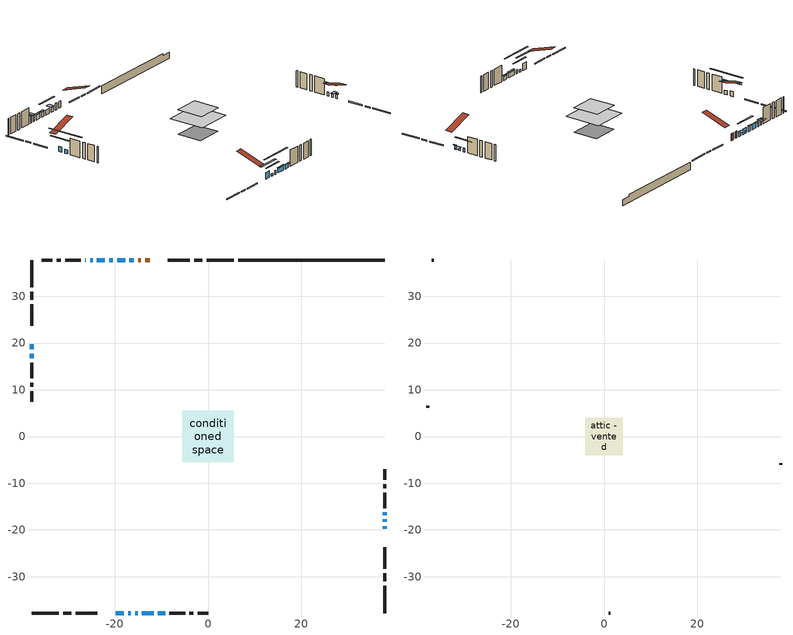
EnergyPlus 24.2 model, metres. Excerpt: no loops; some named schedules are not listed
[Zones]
conditioned space
 floor adiabatic (AdiabaticFloorConstruction): -5.5,-5.5 -5.5,5.5 5.5,5.5 5.5,-5.5 z2.94
 floor foundation (Slab1 construction): -4.02,-3.81 -4.02,3.81 4.02,3.81 4.02,-3.81 z-1.83
 wall outside (RimJoist1 construction): 5.54,37.77 -0.29,37.77 / -37.77,-37.77 -31.94,-37.77 / -37.77,37.77 -37.77,31.94 / 37.77,-37.77 37.77,-31.94 z0.5:0.8
 wall outside (RimJoist2 construction): -1.22,37.77 -2.98,37.77 / -31.01,-37.77 -29.25,-37.77 / -37.77,31.01 -37.77,29.25 / 37.77,-31.01 37.77,-29.25 z0.5:0.8
 wall outside (RimJoist3 construction): -3.91,37.77 -8.57,37.77 / -28.32,-37.77 -23.67,-37.77 / -37.77,28.32 -37.77,23.67 / 37.77,-28.32 37.77,-23.67 z0.5:0.8
 wall outside (AdiabaticWallConstruction 1): -12.46,37.77 -13.41,37.77 / -14.34,37.77 -14.97,37.77 z0.5:2.53
 wall outside (AdiabaticWallConstruction): 37.77,-19.77 37.77,-19.21 / 37.77,-16.82 37.77,-16.26 / -37.77,17.72 -37.77,16.7 / -15.58,-37.77 -15.06,-37.77 z0.5:1.67; -15.9,37.77 -16.81,37.77 z0.5:1.85; 37.77,-18.28 37.77,-17.75 z0.5:1.39; -17.74,37.77 -19.42,37.77 / -20.34,37.77 -21.16,37.77 / -22.09,37.77 -23.76,37.77 z0.5:2.05; -37.77,19.77 -37.77,18.65 z0.5:2.02; -19.77,-37.77 -18.04,-37.77 z0.5:2.53; -17.11,-37.77 -16.5,-37.77 z0.5:1.26; -14.14,-37.77 -11.63,-37.77 z0.5:1.92; -10.7,-37.77 -9.18,-37.77 z0.5:1.72; -24.69,37.77 -25.23,37.77 / -26.15,37.77 -26.31,37.77 z0.5:2.33
 wall outside (Wall1 construction): -27.24,37.77 -30.57,37.77 / -8.25,-37.77 -4.92,-37.77 / -37.77,15.77 -37.77,12.44 / 37.77,-15.33 37.77,-12 z0.5:5.38
 wall outside (Wall2 construction): -31.5,37.77 -32.35,37.77 / -3.99,-37.77 -3.14,-37.77 / -37.77,11.51 -37.77,10.66 / 37.77,-11.07 37.77,-10.22 z0.5:5.38
 wall outside (Wall3 construction): -33.28,37.77 -35.55,37.77 / -2.21,-37.77 0.06,-37.77 / -37.77,9.74 -37.77,7.47 / 37.77,-9.29 37.77,-7.02 z0.5:5.38
 wall foundation (FoundationWall1 construction): 6.47,37.77,-1.83 6.47,37.77,0.5 34.64,37.77,0.5 34.64,37.77,-0.07 37.77,37.77,-0.07 37.77,37.77,-1.83
 window (WindowConstruction): 37.77,-19.77 37.77,-19.21 z0.5:1.67
 window (WindowConstruction 5): -15.9,37.77 -16.81,37.77 z0.5:1.85
 window (WindowConstruction 13): 37.77,-18.28 37.77,-17.75 z0.5:1.39
 window (WindowConstruction 6): 37.77,-16.82 37.77,-16.26 z0.5:1.67
 window (WindowConstruction 7): -17.74,37.77 -19.42,37.77 z0.5:2.05
 window (WindowConstruction 8): -37.77,19.77 -37.77,18.65 z0.5:2.02
 window (WindowConstruction 9): -19.77,-37.77 -18.04,-37.77 z0.5:2.53
 window (WindowConstruction 10): -17.11,-37.77 -16.5,-37.77 z0.5:1.26
 window (WindowConstruction 14): -37.77,17.72 -37.77,16.7 z0.5:1.67
 window (WindowConstruction 15): -15.57,-37.77 -15.06,-37.77 z0.5:1.67
 window (WindowConstruction 1): -20.35,37.77 -21.16,37.77 z0.5:2.05
 window (WindowConstruction 2): -22.09,37.77 -23.76,37.77 z0.5:2.05
 window (WindowConstruction 3): -14.14,-37.77 -11.63,-37.77 z0.5:1.92
 window (WindowConstruction 4): -10.7,-37.77 -9.18,-37.77 z0.5:1.72
 window (WindowConstruction 11): -24.69,37.77 -25.23,37.77 z0.5:2.33
 window (WindowConstruction 12): -26.16,37.77 -26.31,37.77 z0.5:2.33
 door (Door): -12.46,37.77 -13.41,37.77 z0.5:2.53
 door (Door 1): -14.34,37.77 -14.97,37.77 z0.5:2.53
 ceiling adiabatic (AdiabaticFloorConstruction): 5.5,-5.5 5.5,5.5 -5.5,5.5 -5.5,-5.5 z2.94
attic - vented
 floor to conditioned space (Floor1 construction Reversed): -3.97,-3.97 -3.97,3.97 3.97,3.97 3.97,-3.97 z5.38
 wall outside (Wall4 construction): -36.47,37.77 -36.84,37.77 / 0.99,-37.77 1.35,-37.77 / -37.77,6.54 -37.77,6.17 / 37.77,-6.1 37.77,-5.73 z0.5:5.38
 roof outside (Roof1 construction): -11.53,37.77,5.38 -11.53,30.04,7.95 -9.5,30.04,7.95 -9.5,37.77,5.38; -20.7,-37.77,5.38 -20.7,-30.04,7.95 -22.74,-30.04,7.95 -22.74,-37.77,5.38; -37.77,20.7,5.38 -30.04,20.7,7.95 -30.04,22.74,7.95 -37.77,22.74,5.38; 37.77,-20.7,5.38 30.04,-20.7,7.95 30.04,-22.74,7.95 37.77,-22.74,5.38
shading: 37.77,-19.01 37.77,-19.97 38.18,-19.97 38.18,-19.01 z1.87; -17.06,37.77 -15.65,37.77 -15.65,39.29 -17.06,39.29 z2.1; 37.77,-17.5 37.77,-18.53 39.29,-18.53 39.29,-17.5 z1.64; 37.77,-13.65 37.77,-19.43 38.18,-19.43 38.18,-13.65 z4.28; -22.03,37.77 -15.13,37.77 -15.13,38.18 -22.03,38.18 z4.66; -37.77,16.04 -37.77,22.38 -38.18,22.38 -38.18,16.04 z4.63; -15.43,-37.77 -22.38,-37.77 -22.38,-38.18 -15.43,-38.18 z5.14; -13.89,-37.77 -19.72,-37.77 -19.72,-38.18 -13.89,-38.18 z3.87; -37.77,11.65 -37.77,22.77 -38.18,22.77 -38.18,11.65 z6.72; -10.01,-37.77 -20.62,-37.77 -20.62,-38.18 -10.01,-38.18 z6.72; -21.36,37.77 -20.14,37.77 -20.14,38.18 -21.36,38.18 z2.25; -23.97,37.77 -21.89,37.77 -21.89,38.18 -23.97,38.18 z2.25; -11.43,-37.77 -14.34,-37.77 -14.34,-38.18 -11.43,-38.18 z2.12; -8.98,-37.77 -10.9,-37.77 -10.9,-38.18 -8.98,-38.18 z1.92; -25.48,37.77 -24.44,37.77 -24.44,39.29 -25.48,39.29 z2.58; -26.56,37.77 -25.91,37.77 -25.91,39.29 -26.56,39.29 z2.58
[Building]
Building 1: Terrain=Suburbs
[Site:Location]
Quebec Intl AP_QC: Latitude {deg}=46.8; Longitude {deg}=-71.38; Time Zone {hr}=-5; Elevation {m}=74; Keep Site Location Information=Yes
[Site:GroundTemperature:Shallow]
0.0108218, -2.24938, -2.43038, -1.3578, 2.94801, 7.23376, 10.9493, 13.303, 13.5029, 11.5886, 7.96783, 3.81355
[Site:WaterMainsTemperature]
Calculation Method=Schedule; Temperature Schedule=mains temperature schedule
[Material] Roughness=Rough; Thermal Absorptance=0.9
Name | Thickness {m} | Conductivity {W/m-K} | Density {kg/m3} | Specific Heat {J/kg-K} | Solar Absorptance | Visible Absorptance
asphalt or fiberglass shingles | 0.00635 | 0.162714 | 1121.4 | 1465.45 | 0.4 | 0.4
ceiling loosefill ins | 0.254 | 0.0480833 | 16.02 | 1046.75 | 0.7 | 0.7
ceiling stud and cavity | 0.1397 | 0.714729 | 65.682 | 1177.47 | 0.7 | 0.7
concrete 4.0 in. | 0.1016 | 1.803125 | 2242.8 | 837.4 | 0.7 | 0.7
concrete 8.0 in. | 0.2032 | 1.803125 | 2242.8 | 837.4 | 0.7 | 0.7
door material | 0.04445 | 0.0451087 | 512.64 | 1214.23 | 0.7 | 0.7
exterior vertical ins | 0.0371966 | 0.029427 | 32.04 | 1214.23 | 0.7 | 0.7
floor covering | 0.0127 | 0.0433444 | 54.468 | 1339.84 | 0.6 | 0.6
floor rigid ins; wall rigid ins 1 | 0.512978 | 0.029427 | 32.04 | 1214.23 | 0.7 | 0.7
floor stud and cavity | 0.1397 | 1.75129 | 37.0049 | 1207.88 | 0.7 | 0.7
furniture material conditioned space 1 | 0.1524 | 0.115458 | 640.8 | 1214.23 | 0.6 | 0.6
gypsum board | 0.0127 | 0.160291 | 801 | 837.4 | 0.6 | 0.6
gypsum board 1 | 0.0127 | 0.160291 | 801 | 837.4 | 0.7 | 0.7
osb sheathing 0.5 in. | 0.0127 | 0.115458 | 512.64 | 1214.23 | 0.7 | 0.7
osb sheathing 0.75 in. | 0.01905 | 0.115458 | 512.64 | 1214.23 | 0.7 | 0.7
osb sheathing 2.0 in. | 0.0508 | 0.115458 | 512.64 | 1214.23 | 0.7 | 0.7
rim joist rigid ins; wall rigid ins | 0.051816 | 0.029427 | 32.04 | 1214.23 | 0.7 | 0.7
rim joist stud and cavity | 0.0508 | 0.0395433 | 125.044 | 1163.47 | 0.6 | 0.6
rim joist stud and cavity 1 | 0.0508 | 0.0337198 | 125.044 | 1163.47 | 0.6 | 0.6
rim joist stud and cavity 2 | 0.0508 | 0.0392742 | 125.044 | 1163.47 | 0.6 | 0.6
wall stud and cavity | 0.1397 | 0.226685 | 139.0536 | 1170.24 | 0.7 | 0.7
wall stud and cavity 1 | 0.1397 | 0.221619 | 139.0536 | 1170.24 | 0.7 | 0.7
wall stud and cavity 2 | 0.1397 | 0.0973478 | 139.0536 | 1170.24 | 0.7 | 0.7
wall stud and cavity 3 | 0.0889 | 6.1454 | 50.32683 | 1063.81 | 0.6 | 0.6
wall stud and cavity 4 | 0.0889 | 0.380278 | 52.3479 | 1209.89 | 0.7 | 0.7
wall stud and cavity 5 | 0.0889 | 0.391764 | 83.0341 | 1211.67 | 0.7 | 0.7
wood siding | 0.0254 | 0.102417 | 544.68 | 1172.36 | 0.4 | 0.4
wood siding 1 | 0.00254 | 0.102417 | 544.68 | 1172.36 | 0.4 | 0.4
wood siding 2; wood siding 3; wood siding 4 | 0.0254 | 0.102417 | 544.68 | 1172.36 | 0.7 | 0.7
[WindowMaterial:SimpleGlazingSystem]
Name | U-Factor {W/m2-K} | Solar Heat Gain Coefficient
WindowMaterial | 2.99685 | 0.51
WindowMaterial 1 | 2.95256 | 0.58
WindowMaterial 10 | 3.07293 | 0.36
WindowMaterial 11 | 2.992306 | 0.59
WindowMaterial 12 | 3.03376 | 0.46
WindowMaterial 2 | 2.90827 | 0.64
WindowMaterial 3 | 2.92644 | 0.61
WindowMaterial 4 | 2.96562 | 0.56
WindowMaterial 5 | 2.94802 | 0.58
WindowMaterial 6 | 2.929848 | 0.61
WindowMaterial 7 | 2.97868 | 0.59
WindowMaterial 8 | 3.003662 | 0.49
WindowMaterial 9 | 2.972433 | 0.62
[Construction]
AdiabaticFloorConstruction: floor stud and cavity, floor rigid ins, osb sheathing 0.75 in., floor covering
AdiabaticWallConstruction: wood siding 3, wall rigid ins 1, wall stud and cavity 4, gypsum board
AdiabaticWallConstruction 1: wood siding 4, wall rigid ins 1, wall stud and cavity 4, gypsum board
Door; Door 1: door material
Floor1 construction Reversed: gypsum board, ceiling stud and cavity, ceiling loosefill ins
FoundationWall1 construction: concrete 8.0 in., gypsum board 1
furniture construction conditioned space 1: furniture material conditioned space 1
PartitionWallConstruction: gypsum board, wall stud and cavity 5, gypsum board
RimJoist1 construction: wood siding 2, rim joist rigid ins, osb sheathing 2.0 in., rim joist stud and cavity
RimJoist2 construction: wood siding 2, rim joist rigid ins, osb sheathing 2.0 in., rim joist stud and cavity 1
RimJoist3 construction: wood siding 2, rim joist rigid ins, osb sheathing 2.0 in., rim joist stud and cavity 2
Roof1 construction: asphalt or fiberglass shingles
Slab1 construction: concrete 4.0 in.
Wall1 construction: wood siding, wall rigid ins, osb sheathing 0.5 in., wall stud and cavity, gypsum board
Wall2 construction: wood siding, wall rigid ins, osb sheathing 0.5 in., wall stud and cavity 1, gypsum board
Wall3 construction: wood siding, osb sheathing 0.5 in., wall stud and cavity 2, gypsum board
Wall4 construction: wood siding 1, wall stud and cavity 3
WindowConstruction; WindowConstruction 6: WindowMaterial
WindowConstruction 1: WindowMaterial 1
WindowConstruction 10: WindowMaterial 8
WindowConstruction 11: WindowMaterial 9
WindowConstruction 12: WindowMaterial 10
WindowConstruction 13: WindowMaterial 11
WindowConstruction 14; WindowConstruction 15: WindowMaterial 12
WindowConstruction 2; WindowConstruction 7: WindowMaterial 2
WindowConstruction 3: WindowMaterial 3
WindowConstruction 4: WindowMaterial 4
WindowConstruction 5: WindowMaterial 5
WindowConstruction 8: WindowMaterial 6
WindowConstruction 9: WindowMaterial 7
[Zone] Multiplier=1; Part of Total Floor Area=Yes
Name | Volume {m3}
attic - vented | 26.3736
conditioned space | 463.8
[Space]
Name | Zone | Volume {m3}
attic - vented 1 | attic - vented | 26.3736
conditioned space 1 | conditioned space | 463.8
[ZoneInfiltration:EffectiveLeakageArea]
infil attic - vented 1: Zone or Space=attic - vented 1; Schedule=Always On Discrete; Effective Air Leakage Area {cm2}=2327.26; Stack Coefficient=0.000518365; Wind Coefficient=1.53829e-05
[ZoneMixing]
whole house fan mix: Zone or Space=attic - vented; Schedule=Always On Continuous; Design Flow Rate Calculation Method=Flow/Zone; Design Flow Rate {m3/s}=0; Source Zone or Space=conditioned space
[SurfaceProperty:ExposedFoundationPerimeter]
Slab1: Exposed Perimeter Calculation Method=TotalExposedPerimeter; Total Exposed Perimeter {m}=31.304
[InternalMass] Zone or ZoneList=conditioned space; Space or SpaceList=conditioned space 1
Name | Construction | Surface Area {m2}
furniture mass conditioned space 1 | furniture construction conditioned space 1 | 72.8
partition wall mass | PartitionWallConstruction | 182
[Lights]
interior lighting: Zone or ZoneList or Space or SpaceList=conditioned space 1; Schedule=interior lighting schedule; Design Level Calculation Method=LightingLevel; Lighting Level {W}=343.2; Return Air Fraction=0; Fraction Radiant=0.6; Fraction Visible=0.2; Fraction Replaceable=1
[People]
occupants: Zone or ZoneList or Space or SpaceList=conditioned space 1; Number of People Schedule=occupants schedule; Number of People Calculation Method=People; Number of People=3; Fraction Radiant=0.314171; Sensible Heat Fraction=0.56303; Activity Level Schedule=occupants activity schedule; Carbon Dioxide Generation Rate {m3/s-W}=0; Enable ASHRAE 55 Comfort Warnings=No; Mean Radiant Temperature Calculation Type=EnclosureAveraged
[ElectricEquipment] Zone or ZoneList or Space or SpaceList=conditioned space 1; Design Level Calculation Method=EquipmentLevel
Name | Schedule | Design Level {W} | Fraction Latent | Fraction Radiant | Fraction Lost
clothes dryer | clothes dryer schedule | 140.772 | 0.015 | 0.081 | 0.85
clothes washer | clothes washer schedule | 32.1985 | 0.03 | 0.162 | 0.7
cooking range | cooking range schedule | 215.147 | 0.08 | 0.432 | 0.2
dishwasher | dishwasher schedule | 66.8632 | 0.3 | 0.18 | 0.4
fridge | fridge schedule | 72.9452 | 0 | 0.6 | 0
mech vent house fan | mech vent house fan schedule | 19.9167 | 0 | 0 | 0.5
mech vent house fan cfis | mech vent house fan cfis schedule | 0 | 0 | 0 | 0
mech vent range fan 0 | mech vent range fan 0 schedule | 57 | 0 | 0 | 1
misc plug loads | misc plug loads schedule | 494.7 | 0.045 | 0.513 | 0.1
whole house fan | Always On Discrete | 0 | 0 | 0 | 1
[OtherEquipment] Zone or ZoneList or Space or SpaceList=conditioned space 1; Design Level Calculation Method=EquipmentLevel
Name | Fuel Type | Schedule | Design Level {W} | Fraction Latent | Fraction Radiant | Fraction Lost
clothes dryer 1 | Electricity | clothes dryer schedule | 0 | 0.015 | 0.081 | 0.85
cooking range 1 | Electricity | cooking range schedule | 0 | 0.08 | 0.432 | 0.2
general water use latent | None | general water use schedule | 62.594 | 1 | 0 | 0
general water use sensible | None | general water use schedule | -61.6891 | 0 | 0.6 | 0
mech vent house fan latent load | None | Always On Discrete | 0 | 1 | 0 | 0
mech vent house fan sensible load | None | Always On Discrete | 0 | 0 | 0 | 0
water heater energy adjustment1 | Electricity | Always On Discrete | 0.01 | 0 | 0 | 1
[ZoneInfiltration:DesignFlowRate] Zone or ZoneList or Space or SpaceList=conditioned space 1; Schedule=Always On Discrete; Design Flow Rate Calculation Method=Flow/Zone; Design Flow Rate {m3/s}=0
infil flow; natural vent flow; whole house fan flow
[Foundation:Kiva]
Foundation Kiva 1: Initial Indoor Air Temperature {C}=18; Wall Height Above Grade {m}=0.500024; Wall Depth Below Slab {m}=0.2032; Custom Block Material Name 1=exterior vertical ins; Custom Block Depth 1 {m}=2.33001; Custom Block X Position 1 {m}=0.2159; Custom Block Z Position 1 {m}=0
[Foundation:Kiva:Settings]
Soil Conductivity {W/m-K}=0.849921; Soil Density {kg/m3}=1842.3; Soil Specific Heat {J/kg-K}=418.7; Ground Solar Absorptivity=0.9; Ground Thermal Absorptivity=0.9; Ground Surface Roughness {m}=0.03; Far-Field Width {m}=40; Deep-Ground Boundary Condition=ZeroFlux; Deep-Ground Depth {m}=40; Minimum Cell Dimension {m}=0.2; Maximum Cell Growth Coefficient=3; Simulation Timestep=Timestep
[Exterior:Lights]
exterior lighting: Schedule=exterior lighting schedule; Design Level {W}=75.6
[Schedule:Constant]
Name | Hourly Value
Always On Continuous; mech vent house fan schedule; mech vent house fan cfis schedule; Always On Discrete | 1
occupants activity schedule | 117.228
fridge schedule | 0
[Schedule:Week:Daily]
interior lighting schedule Week Rule - Jan1-Jan27: interior lighting schedule day, interior lighting schedule day, interior lighting schedule day, interior lighting schedule day, interior lighting schedule day, interior lighting schedule day, interior lighting schedule day, interior lighting schedule default day, interior lighting schedule default day, interior lighting schedule default day, interior lighting schedule default day, interior lighting schedule default day
interior lighting schedule Week Rule - Jan28-Feb3: interior lighting schedule day, interior lighting schedule day, interior lighting schedule day, interior lighting schedule day, interior lighting schedule day 1, interior lighting schedule day 1, interior lighting schedule day 1, interior lighting schedule default day, interior lighting schedule default day, interior lighting schedule default day, interior lighting schedule default day, interior lighting schedule default day
interior lighting schedule Week Rule - Feb4-Feb24: interior lighting schedule day 1, interior lighting schedule day 1, interior lighting schedule day 1, interior lighting schedule day 1, interior lighting schedule day 1, interior lighting schedule day 1, interior lighting schedule day 1, interior lighting schedule default day, interior lighting schedule default day, interior lighting schedule default day, interior lighting schedule default day, interior lighting schedule default day
interior lighting schedule Week Rule - Feb25-Mar3: interior lighting schedule day 1, interior lighting schedule day 1, interior lighting schedule day 1, interior lighting schedule day 1, interior lighting schedule day 2, interior lighting schedule day 2, interior lighting schedule day 2, interior lighting schedule default day, interior lighting schedule default day, interior lighting schedule default day, interior lighting schedule default day, interior lighting schedule default day
interior lighting schedule Week Rule - Mar4-Mar31: interior lighting schedule day 2, interior lighting schedule day 2, interior lighting schedule day 2, interior lighting schedule day 2, interior lighting schedule day 2, interior lighting schedule day 2, interior lighting schedule day 2, interior lighting schedule default day, interior lighting schedule default day, interior lighting schedule default day, interior lighting schedule default day, interior lighting schedule default day
interior lighting schedule Week Rule - Apr1-Apr28: interior lighting schedule day 3, interior lighting schedule day 3, interior lighting schedule day 3, interior lighting schedule day 3, interior lighting schedule day 3, interior lighting schedule day 3, interior lighting schedule day 3, interior lighting schedule default day, interior lighting schedule default day, interior lighting schedule default day, interior lighting schedule default day, interior lighting schedule default day
interior lighting schedule Week Rule - Apr29-May5: interior lighting schedule day 3, interior lighting schedule day 3, interior lighting schedule day 4, interior lighting schedule day 4, interior lighting schedule day 4, interior lighting schedule day 4, interior lighting schedule day 4, interior lighting schedule default day, interior lighting schedule default day, interior lighting schedule default day, interior lighting schedule default day, interior lighting schedule default day
interior lighting schedule Week Rule - May6-May26: interior lighting schedule day 4, interior lighting schedule day 4, interior lighting schedule day 4, interior lighting schedule day 4, interior lighting schedule day 4, interior lighting schedule day 4, interior lighting schedule day 4, interior lighting schedule default day, interior lighting schedule default day, interior lighting schedule default day, interior lighting schedule default day, interior lighting schedule default day
interior lighting schedule Week Rule - May27-Jun2: interior lighting schedule day 4, interior lighting schedule day 4, interior lighting schedule day 4, interior lighting schedule day 4, interior lighting schedule day 4, interior lighting schedule day 5, interior lighting schedule day 5, interior lighting schedule default day, interior lighting schedule default day, interior lighting schedule default day, interior lighting schedule default day, interior lighting schedule default day
interior lighting schedule Week Rule - Jun3-Jun30: interior lighting schedule day 5, interior lighting schedule day 5, interior lighting schedule day 5, interior lighting schedule day 5, interior lighting schedule day 5, interior lighting schedule day 5, interior lighting schedule day 5, interior lighting schedule default day, interior lighting schedule default day, interior lighting schedule default day, interior lighting schedule default day, interior lighting schedule default day
interior lighting schedule Week Rule - Jul1-Jul28: interior lighting schedule day 6, interior lighting schedule day 6, interior lighting schedule day 6, interior lighting schedule day 6, interior lighting schedule day 6, interior lighting schedule day 6, interior lighting schedule day 6, interior lighting schedule default day, interior lighting schedule default day, interior lighting schedule default day, interior lighting schedule default day, interior lighting schedule default day
interior lighting schedule Week Rule - Jul29-Aug4: interior lighting schedule day 6, interior lighting schedule day 6, interior lighting schedule day 6, interior lighting schedule day 7, interior lighting schedule day 7, interior lighting schedule day 7, interior lighting schedule day 7, interior lighting schedule default day, interior lighting schedule default day, interior lighting schedule default day, interior lighting schedule default day, interior lighting schedule default day
interior lighting schedule Week Rule - Aug5-Aug25: interior lighting schedule day 7, interior lighting schedule day 7, interior lighting schedule day 7, interior lighting schedule day 7, interior lighting schedule day 7, interior lighting schedule day 7, interior lighting schedule day 7, interior lighting schedule default day, interior lighting schedule default day, interior lighting schedule default day, interior lighting schedule default day, interior lighting schedule default day
interior lighting schedule Week Rule - Aug26-Sep1: interior lighting schedule day 7, interior lighting schedule day 7, interior lighting schedule day 7, interior lighting schedule day 7, interior lighting schedule day 7, interior lighting schedule day 7, interior lighting schedule day 8, interior lighting schedule default day, interior lighting schedule default day, interior lighting schedule default day, interior lighting schedule default day, interior lighting schedule default day
interior lighting schedule Week Rule - Sep2-Sep29: interior lighting schedule day 8, interior lighting schedule day 8, interior lighting schedule day 8, interior lighting schedule day 8, interior lighting schedule day 8, interior lighting schedule day 8, interior lighting schedule day 8, interior lighting schedule default day, interior lighting schedule default day, interior lighting schedule default day, interior lighting schedule default day, interior lighting schedule default day
interior lighting schedule Week Rule - Sep30-Oct6: interior lighting schedule day 8, interior lighting schedule day 9, interior lighting schedule day 9, interior lighting schedule day 9, interior lighting schedule day 9, interior lighting schedule day 9, interior lighting schedule day 9, interior lighting schedule default day, interior lighting schedule default day, interior lighting schedule default day, interior lighting schedule default day, interior lighting schedule default day
interior lighting schedule Week Rule - Oct7-Oct27: interior lighting schedule day 9, interior lighting schedule day 9, interior lighting schedule day 9, interior lighting schedule day 9, interior lighting schedule day 9, interior lighting schedule day 9, interior lighting schedule day 9, interior lighting schedule default day, interior lighting schedule default day, interior lighting schedule default day, interior lighting schedule default day, interior lighting schedule default day
interior lighting schedule Week Rule - Oct28-Nov3: interior lighting schedule day 9, interior lighting schedule day 9, interior lighting schedule day 9, interior lighting schedule day 9, interior lighting schedule day 10, interior lighting schedule day 10, interior lighting schedule day 10, interior lighting schedule default day, interior lighting schedule default day, interior lighting schedule default day, interior lighting schedule default day, interior lighting schedule default day
interior lighting schedule Week Rule - Nov4-Nov24: interior lighting schedule day 10, interior lighting schedule day 10, interior lighting schedule day 10, interior lighting schedule day 10, interior lighting schedule day 10, interior lighting schedule day 10, interior lighting schedule day 10, interior lighting schedule default day, interior lighting schedule default day, interior lighting schedule default day, interior lighting schedule default day, interior lighting schedule default day
interior lighting schedule Week Rule - Nov25-Dec1: interior lighting schedule day 10, interior lighting schedule day 10, interior lighting schedule day 10, interior lighting schedule day 10, interior lighting schedule day 10, interior lighting schedule day 10, interior lighting schedule day 11, interior lighting schedule default day, interior lighting schedule default day, interior lighting schedule default day, interior lighting schedule default day, interior lighting schedule default day
interior lighting schedule Week Rule - Dec2-Dec31: interior lighting schedule day 11, interior lighting schedule day 11, interior lighting schedule day 11, interior lighting schedule day 11, interior lighting schedule day 11, interior lighting schedule day 11, interior lighting schedule day 11, interior lighting schedule default day, interior lighting schedule default day, interior lighting schedule default day, interior lighting schedule default day, interior lighting schedule default day
occupants schedule Week Rule - Jan1-Dec31: occupants schedule day, occupants schedule day, occupants schedule day, occupants schedule day, occupants schedule day, occupants schedule day, occupants schedule day, occupants schedule default day, occupants schedule default day, occupants schedule default day, occupants schedule default day, occupants schedule default day
clothes dryer schedule Week Rule - Jan1-Dec31: clothes dryer schedule day, clothes dryer schedule day, clothes dryer schedule day, clothes dryer schedule day, clothes dryer schedule day, clothes dryer schedule day, clothes dryer schedule day, clothes dryer schedule default day, clothes dryer schedule default day, clothes dryer schedule default day, clothes dryer schedule default day, clothes dryer schedule default day
clothes washer schedule Week Rule - Jan1-Dec31: clothes washer schedule day, clothes washer schedule day, clothes washer schedule day, clothes washer schedule day, clothes washer schedule day, clothes washer schedule day, clothes washer schedule day, clothes washer schedule default day, clothes washer schedule default day, clothes washer schedule default day, clothes washer schedule default day, clothes washer schedule default day
cooking range schedule Week Rule - Jan1-Dec31: cooking range schedule day, cooking range schedule day, cooking range schedule day, cooking range schedule day, cooking range schedule day, cooking range schedule day, cooking range schedule day, cooking range schedule default day, cooking range schedule default day, cooking range schedule default day, cooking range schedule default day, cooking range schedule default day
dishwasher schedule Week Rule - Jan1-Dec31: dishwasher schedule day, dishwasher schedule day, dishwasher schedule day, dishwasher schedule day, dishwasher schedule day, dishwasher schedule day, dishwasher schedule day, dishwasher schedule default day, dishwasher schedule default day, dishwasher schedule default day, dishwasher schedule default day, dishwasher schedule default day
mech vent range fan 0 schedule Week Rule - Jan1-Dec31: mech vent range fan 0 schedule day, mech vent range fan 0 schedule day, mech vent range fan 0 schedule day, mech vent range fan 0 schedule day, mech vent range fan 0 schedule day, mech vent range fan 0 schedule day, mech vent range fan 0 schedule day, mech vent range fan 0 schedule default day, mech vent range fan 0 schedule default day, mech vent range fan 0 schedule default day, mech vent range fan 0 schedule default day, mech vent range fan 0 schedule default day
misc plug loads schedule Week Rule - Jan1-Dec31: misc plug loads schedule day, misc plug loads schedule day, misc plug loads schedule day, misc plug loads schedule day, misc plug loads schedule day, misc plug loads schedule day, misc plug loads schedule day, misc plug loads schedule default day, misc plug loads schedule default day, misc plug loads schedule default day, misc plug loads schedule default day, misc plug loads schedule default day
general water use schedule Week Rule - Jan1-Dec31: general water use schedule day, general water use schedule day, general water use schedule day, general water use schedule day, general water use schedule day, general water use schedule day, general water use schedule day, general water use schedule default day, general water use schedule default day, general water use schedule default day, general water use schedule default day, general water use schedule default day
exterior lighting schedule Week Rule - Jan1-Jan27: exterior lighting schedule day, exterior lighting schedule day, exterior lighting schedule day, exterior lighting schedule day, exterior lighting schedule day, exterior lighting schedule day, exterior lighting schedule day, exterior lighting schedule default day, exterior lighting schedule default day, exterior lighting schedule default day, exterior lighting schedule default day, exterior lighting schedule default day
exterior lighting schedule Week Rule - Jan28-Feb3: exterior lighting schedule day, exterior lighting schedule day, exterior lighting schedule day, exterior lighting schedule day, exterior lighting schedule day 1, exterior lighting schedule day 1, exterior lighting schedule day 1, exterior lighting schedule default day, exterior lighting schedule default day, exterior lighting schedule default day, exterior lighting schedule default day, exterior lighting schedule default day
exterior lighting schedule Week Rule - Feb4-Feb24: exterior lighting schedule day 1, exterior lighting schedule day 1, exterior lighting schedule day 1, exterior lighting schedule day 1, exterior lighting schedule day 1, exterior lighting schedule day 1, exterior lighting schedule day 1, exterior lighting schedule default day, exterior lighting schedule default day, exterior lighting schedule default day, exterior lighting schedule default day, exterior lighting schedule default day
exterior lighting schedule Week Rule - Feb25-Mar3: exterior lighting schedule day 1, exterior lighting schedule day 1, exterior lighting schedule day 1, exterior lighting schedule day 1, exterior lighting schedule day 2, exterior lighting schedule day 2, exterior lighting schedule day 2, exterior lighting schedule default day, exterior lighting schedule default day, exterior lighting schedule default day, exterior lighting schedule default day, exterior lighting schedule default day
exterior lighting schedule Week Rule - Mar4-Mar31: exterior lighting schedule day 2, exterior lighting schedule day 2, exterior lighting schedule day 2, exterior lighting schedule day 2, exterior lighting schedule day 2, exterior lighting schedule day 2, exterior lighting schedule day 2, exterior lighting schedule default day, exterior lighting schedule default day, exterior lighting schedule default day, exterior lighting schedule default day, exterior lighting schedule default day
exterior lighting schedule Week Rule - Apr1-Apr28: exterior lighting schedule day 3, exterior lighting schedule day 3, exterior lighting schedule day 3, exterior lighting schedule day 3, exterior lighting schedule day 3, exterior lighting schedule day 3, exterior lighting schedule day 3, exterior lighting schedule default day, exterior lighting schedule default day, exterior lighting schedule default day, exterior lighting schedule default day, exterior lighting schedule default day
exterior lighting schedule Week Rule - Apr29-May5: exterior lighting schedule day 3, exterior lighting schedule day 3, exterior lighting schedule day 4, exterior lighting schedule day 4, exterior lighting schedule day 4, exterior lighting schedule day 4, exterior lighting schedule day 4, exterior lighting schedule default day, exterior lighting schedule default day, exterior lighting schedule default day, exterior lighting schedule default day, exterior lighting schedule default day
exterior lighting schedule Week Rule - May6-May26: exterior lighting schedule day 4, exterior lighting schedule day 4, exterior lighting schedule day 4, exterior lighting schedule day 4, exterior lighting schedule day 4, exterior lighting schedule day 4, exterior lighting schedule day 4, exterior lighting schedule default day, exterior lighting schedule default day, exterior lighting schedule default day, exterior lighting schedule default day, exterior lighting schedule default day
exterior lighting schedule Week Rule - May27-Jun2: exterior lighting schedule day 4, exterior lighting schedule day 4, exterior lighting schedule day 4, exterior lighting schedule day 4, exterior lighting schedule day 4, exterior lighting schedule day 5, exterior lighting schedule day 5, exterior lighting schedule default day, exterior lighting schedule default day, exterior lighting schedule default day, exterior lighting schedule default day, exterior lighting schedule default day
exterior lighting schedule Week Rule - Jun3-Jun30: exterior lighting schedule day 5, exterior lighting schedule day 5, exterior lighting schedule day 5, exterior lighting schedule day 5, exterior lighting schedule day 5, exterior lighting schedule day 5, exterior lighting schedule day 5, exterior lighting schedule default day, exterior lighting schedule default day, exterior lighting schedule default day, exterior lighting schedule default day, exterior lighting schedule default day
exterior lighting schedule Week Rule - Jul1-Jul28: exterior lighting schedule day 6, exterior lighting schedule day 6, exterior lighting schedule day 6, exterior lighting schedule day 6, exterior lighting schedule day 6, exterior lighting schedule day 6, exterior lighting schedule day 6, exterior lighting schedule default day, exterior lighting schedule default day, exterior lighting schedule default day, exterior lighting schedule default day, exterior lighting schedule default day
exterior lighting schedule Week Rule - Jul29-Aug4: exterior lighting schedule day 6, exterior lighting schedule day 6, exterior lighting schedule day 6, exterior lighting schedule day 7, exterior lighting schedule day 7, exterior lighting schedule day 7, exterior lighting schedule day 7, exterior lighting schedule default day, exterior lighting schedule default day, exterior lighting schedule default day, exterior lighting schedule default day, exterior lighting schedule default day
[Schedule:Year]
interior lighting schedule: interior lighting schedule Week Rule - Jan1-Jan27, 1, 1, 1, 27, interior lighting schedule Week Rule - Jan28-Feb3, 1, 28, 2, 3, interior lighting schedule Week Rule - Feb4-Feb24, 2, 4, 2, 24, interior lighting schedule Week Rule - Feb25-Mar3, 2, 25, 3, 3, interior lighting schedule Week Rule - Mar4-Mar31, 3, 4, 3, 31, interior lighting schedule Week Rule - Apr1-Apr28, 4, 1, 4, 28, interior lighting schedule Week Rule - Apr29-May5, 4, 29, 5, 5, interior lighting schedule Week Rule - May6-May26, 5, 6, 5, 26, interior lighting schedule Week Rule - May27-Jun2, 5, 27, 6, 2, interior lighting schedule Week Rule - Jun3-Jun30, 6, 3, 6, 30, interior lighting schedule Week Rule - Jul1-Jul28, 7, 1, 7, 28, interior lighting schedule Week Rule - Jul29-Aug4, 7, 29, 8, 4, interior lighting schedule Week Rule - Aug5-Aug25, 8, 5, 8, 25, interior lighting schedule Week Rule - Aug26-Sep1, 8, 26, 9, 1, interior lighting schedule Week Rule - Sep2-Sep29, 9, 2, 9, 29, interior lighting schedule Week Rule - Sep30-Oct6, 9, 30, 10, 6, interior lighting schedule Week Rule - Oct7-Oct27, 10, 7, 10, 27, interior lighting schedule Week Rule - Oct28-Nov3, 10, 28, 11, 3, interior lighting schedule Week Rule - Nov4-Nov24, 11, 4, 11, 24, interior lighting schedule Week Rule - Nov25-Dec1, 11, 25, 12, 1, interior lighting schedule Week Rule - Dec2-Dec31, 12, 2, 12, 31
occupants schedule: occupants schedule Week Rule - Jan1-Dec31, 1, 1, 12, 31
clothes dryer schedule: clothes dryer schedule Week Rule - Jan1-Dec31, 1, 1, 12, 31
clothes washer schedule: clothes washer schedule Week Rule - Jan1-Dec31, 1, 1, 12, 31
cooking range schedule: cooking range schedule Week Rule - Jan1-Dec31, 1, 1, 12, 31
dishwasher schedule: dishwasher schedule Week Rule - Jan1-Dec31, 1, 1, 12, 31
mech vent range fan 0 schedule: mech vent range fan 0 schedule Week Rule - Jan1-Dec31, 1, 1, 12, 31
misc plug loads schedule: misc plug loads schedule Week Rule - Jan1-Dec31, 1, 1, 12, 31
general water use schedule: general water use schedule Week Rule - Jan1-Dec31, 1, 1, 12, 31
exterior lighting schedule: exterior lighting schedule Week Rule - Jan1-Jan27, 1, 1, 1, 27, exterior lighting schedule Week Rule - Jan28-Feb3, 1, 28, 2, 3, exterior lighting schedule Week Rule - Feb4-Feb24, 2, 4, 2, 24, exterior lighting schedule Week Rule - Feb25-Mar3, 2, 25, 3, 3, exterior lighting schedule Week Rule - Mar4-Mar31, 3, 4, 3, 31, exterior lighting schedule Week Rule - Apr1-Apr28, 4, 1, 4, 28, exterior lighting schedule Week Rule - Apr29-May5, 4, 29, 5, 5, exterior lighting schedule Week Rule - May6-May26, 5, 6, 5, 26, exterior lighting schedule Week Rule - May27-Jun2, 5, 27, 6, 2, exterior lighting schedule Week Rule - Jun3-Jun30, 6, 3, 6, 30, exterior lighting schedule Week Rule - Jul1-Jul28, 7, 1, 7, 28, exterior lighting schedule Week Rule - Jul29-Aug4, 7, 29, 8, 4, exterior lighting schedule Week Rule - Aug5-Aug25, 8, 5, 8, 25, exterior lighting schedule Week Rule - Aug26-Sep1, 8, 26, 9, 1, exterior lighting schedule Week Rule - Sep2-Sep29, 9, 2, 9, 29, exterior lighting schedule Week Rule - Sep30-Oct6, 9, 30, 10, 6, exterior lighting schedule Week Rule - Oct7-Oct27, 10, 7, 10, 27, exterior lighting schedule Week Rule - Oct28-Nov3, 10, 28, 11, 3, exterior lighting schedule Week Rule - Nov4-Nov24, 11, 4, 11, 24, exterior lighting schedule Week Rule - Nov25-Dec1, 11, 25, 12, 1, exterior lighting schedule Week Rule - Dec2-Dec31, 12, 2, 12, 31
[Schedule:Compact]
mains temperature schedule: Through: 01/01, For: AllDays, Until: 24:00, 5.175, Through: 01/02, For: AllDays, Until: 24:00, 5.10167, Through: 01/03, For: AllDays, Until: 24:00, 5.02889, Through: 01/04, For: AllDays, Until: 24:00, 4.95778, Through: 01/05, For: AllDays, Until: 24:00, 4.88778, Through: 01/06, For: AllDays, Until: 24:00, 4.81833, Through: 01/07, For: AllDays, Until: 24:00, 4.75056, Through: 01/08, For: AllDays, Until: 24:00, 4.68389, Through: 01/09, For: AllDays, Until: 24:00, 4.61833, Through: 01/10, For: AllDays, Until: 24:00, 4.55389, Through: 01/11, For: AllDays, Until: 24:00, 4.49056, Through: 01/12, For: AllDays, Until: 24:00, 4.42889, Through: 01/13, For: AllDays, Until: 24:00, 4.36778, Through: 01/14, For: AllDays, Until: 24:00, 4.30889, Through: 01/15, For: AllDays, Until: 24:00, 4.25056, Through: 01/16, For: AllDays, Until: 24:00, 4.19389, Through: 01/17, For: AllDays, Until: 24:00, 4.13833, Through: 01/18, For: AllDays, Until: 24:00, 4.08444, Through: 01/19, For: AllDays, Until: 24:00, 4.03167, Through: 01/20, For: AllDays, Until: 24:00, 3.98056, Through: 01/21, For: AllDays, Until: 24:00, 3.93056, Through: 01/22, For: AllDays, Until: 24:00, 3.88222, Through: 01/23, For: AllDays, Until: 24:00, 3.835, Through: 01/24, For: AllDays, Until: 24:00, 3.78944, Through: 01/25, For: AllDays, Until: 24:00, 3.74556, Through: 01/26, For: AllDays, Until: 24:00, 3.70278, Through: 01/27, For: AllDays, Until: 24:00, 3.66167, Through: 01/28, For: AllDays, Until: 24:00, 3.62167, Through: 01/29, For: AllDays, Until: 24:00, 3.58389, Through: 01/30, For: AllDays, Until: 24:00, 3.54722, Through: 01/31, For: AllDays, Until: 24:00, 3.51167, Through: 02/01, For: AllDays, Until: 24:00, 3.47833, Through: 02/02, For: AllDays, Until: 24:00, 3.44611, Through: 02/03, For: AllDays, Until: 24:00, 3.41556, Through: 02/04, For: AllDays, Until: 24:00, 3.38667, Through: 02/05, For: AllDays, Until: 24:00, 3.35944, Through: 02/06, For: AllDays, Until: 24:00, 3.33389, Through: 02/07, For: AllDays, Until: 24:00, 3.30944, Through: 02/08, For: AllDays, Until: 24:00, 3.28667, Through: 02/09, For: AllDays, Until: 24:00, 3.26611, Through: 02/10, For: AllDays, Until: 24:00, 3.24667, Through: 02/11, For: AllDays, Until: 24:00, 3.22889, Through: 02/12, For: AllDays, Until: 24:00, 3.21278, Through: 02/13, For: AllDays, Until: 24:00, 3.19833, Through: 02/14, For: AllDays, Until: 24:00, 3.18556, Through: 02/15, For: AllDays, Until: 24:00, 3.17389, Through: 02/16, For: AllDays, Until: 24:00, 3.16444, Through: 02/17, For: AllDays, Until: 24:00, 3.15667, Through: 02/18, For: AllDays, Until: 24:00, 3.15056, Through: 02/19, For: AllDays, Until: 24:00, 3.14556, Through: 02/20, For: AllDays, Until: 24:00, 3.14278, Through: 02/21, For: AllDays, Until: 24:00, 3.14111, Through: 02/22, For: AllDays, Until: 24:00, 3.14167, Through: 02/23, For: AllDays, Until: 24:00, 3.14333, Through: 02/24, For: AllDays, Until: 24:00, 3.14722, Through: 02/25, For: AllDays, Until: 24:00, 3.15222, Through: 02/26, For: AllDays, Until: 24:00, 3.15944, Through: 02/27, For: AllDays, Until: 24:00, 3.16778, Through: 02/28, For: AllDays, Until: 24:00, 3.17778, Through: 03/01, For: AllDays, Until: 24:00, 3.18944, Through: 03/02, For: AllDays, Until: 24:00, 3.20333, Through: 03/03, For: AllDays, Until: 24:00, 3.21833, Through: 03/04, For: AllDays, Until: 24:00, 3.235, Through: 03/05, For: AllDays, Until: 24:00, 3.25333, Through: 03/06, For: AllDays, Until: 24:00, 3.27333, Through: 03/07, For: AllDays, Until: 24:00, 3.29444, Through: 03/08, For: AllDays, Until: 24:00, 3.31778, Through: 03/09, For: AllDays, Until: 24:00, 3.34222, Through: 03/10, For: AllDays, Until: 24:00, 3.36889, Through: 03/11, For: AllDays, Until: 24:00, 3.39667, Through: 03/12, For: AllDays, Until: 24:00, 3.42611, Through: 03/13, For: AllDays, Until: 24:00, 3.45722, Through: 03/14, For: AllDays, Until: 24:00, 3.49, Through: 03/15, For: AllDays, Until: 24:00, 3.52389, Through: 03/16, For: AllDays, Until: 24:00, 3.55944, Through: 03/17, For: AllDays, Until: 24:00, 3.59667, Through: 03/18, For: AllDays, Until: 24:00, 3.63556, Through: 03/19, For: AllDays, Until: 24:00, 3.67556, Through: 03/20, For: AllDays, Until: 24:00, 3.71722, Through: 03/21, For: AllDays, Until: 24:00, 3.76056, Through: 03/22, For: AllDays, Until: 24:00, 3.80556, Through: 03/23, For: AllDays, Until: 24:00, 3.85111, Through: 03/24, For: AllDays, Until: 24:00, 3.89889, Through: 03/25, For: AllDays, Until: 24:00, 3.94778, Through: 03/26, For: AllDays, Until: 24:00, 3.99833, Through: 03/27, For: AllDays, Until: 24:00, 4.05, Through: 03/28, For: AllDays, Until: 24:00, 4.10333, Through: 03/29, For: AllDays, Until: 24:00, 4.15778, Through: 03/30, For: AllDays, Until: 24:00, 4.21333, Through: 03/31, For: AllDays, Until: 24:00, 4.27056, Through: 04/01, For: AllDays, Until: 24:00, 4.32944, Through: 04/02, For: AllDays, Until: 24:00, 4.38889, Through: 04/03, For: AllDays, Until: 24:00, 4.45, Through: 04/04, For: AllDays, Until: 24:00, 4.51222, Through: 04/05, For: AllDays, Until: 24:00, 4.57611, Through: 04/06, For: AllDays, Until: 24:00, 4.64056, Through: 04/07, For: AllDays, Until: 24:00, 4.70667, Through: 04/08, For: AllDays, Until: 24:00, 4.77389, Through: 04/09, For: AllDays, Until: 24:00, 4.84222, Through: 04/10, For: AllDays, Until: 24:00, 4.91167, Through: 04/11, For: AllDays, Until: 24:00, 4.98278, Through: 04/12, For: AllDays, Until: 24:00, 5.05444, Through: 04/13, For: AllDays, Until: 24:00, 5.12722, Through: 04/14, For: AllDays, Until: 24:00, 5.20111, Through: 04/15, For: AllDays, Until: 24:00, 5.27611, Through: 04/16, For: AllDays, Until: 24:00, 5.35167, Through: 04/17, For: AllDays, Until: 24:00, 5.42889, Through: 04/18, For: AllDays, Until: 24:00, 5.50667, Through: 04/19, For: AllDays, Until: 24:00, 5.58556, Through: 04/20, For: AllDays, Until: 24:00, 5.665, Through: 04/21, For: AllDays, Until: 24:00, 5.74611, Through: 04/22, For: AllDays, Until: 24:00, 5.82722, Through: 04/23, For: AllDays, Until: 24:00, 5.91, Through: 04/24, For: AllDays, Until: 24:00, 5.99278, Through: 04/25, For: AllDays, Until: 24:00, 6.07722, Through: 04/26, For: AllDays, Until: 24:00, 6.16167, Through: 04/27, For: AllDays, Until: 24:00, 6.24722, Through: 04/28, For: AllDays, Until: 24:00, 6.33389, Through: 04/29, For: AllDays, Until: 24:00, 6.42056, Through: 04/30, For: AllDays, Until: 24:00, 6.50833, Through: 05/01, For: AllDays, Until: 24:00, 6.59667, Through: 05/02, For: AllDays, Until: 24:00, 6.68556, Through: 05/03, For: AllDays, Until: 24:00, 6.775, Through: 05/04, For: AllDays, Until: 24:00, 6.86556, Through: 05/05, For: AllDays, Until: 24:00, 6.95611, Through: 05/06, For: AllDays, Until: 24:00, 7.04722, Through: 05/07, For: AllDays, Until: 24:00, 7.13889, Through: 05/08, For: AllDays, Until: 24:00, 7.23111, Through: 05/09, For: AllDays, Until: 24:00, 7.32333, Through: 05/10, For: AllDays, Until: 24:00, 7.41667, Through: 05/11, For: AllDays, Until: 24:00, 7.51, Through: 05/12, For: AllDays, Until: 24:00, 7.60389, Through: 05/13, For: AllDays, Until: 24:00, 7.69778, Through: 05/14, For: AllDays, Until: 24:00, 7.79222, Through: 05/15, For: AllDays, Until: 24:00, 7.88667, Through: 05/16, For: AllDays, Until: 24:00, 7.98167, Through: 05/17, For: AllDays, Until: 24:00, 8.07667, Through: 05/18, For: AllDays, Until: 24:00, 8.17167, Through: 05/19, For: AllDays, Until: 24:00, 8.26722, Through: 05/20, For: AllDays, Until: 24:00, 8.36278, Through: 05/21, For: AllDays, Until: 24:00, 8.45833, Through: 05/22, For: AllDays, Until: 24:00, 8.55444, Through: 05/23, For: AllDays, Until: 24:00, 8.65, Through: 05/24, For: AllDays, Until: 24:00, 8.74611, Through: 05/25, For: AllDays, Until: 24:00, 8.84167, Through: 05/26, For: AllDays, Until: 24:00, 8.93722, Through: 05/27, For: AllDays, Until: 24:00, 9.03333, Through: 05/28, For: AllDays, Until: 24:00, 9.12889, Through: 05/29, For: AllDays, Until: 24:00, 9.22389, Through: 05/30, For: AllDays, Until: 24:00, 9.31944, Through: 05/31, For: AllDays, Until: 24:00, 9.41444, Through: 06/01, For: AllDays, Until: 24:00, 9.50944, Through: 06/02, For: AllDays, Until: 24:00, 9.60389, Through: 06/03, For: AllDays, Until: 24:00, 9.69833, Through: 06/04, For: AllDays, Until: 24:00, 9.79278, Through: 06/05, For: AllDays, Until: 24:00, 9.88667, Through: 06/06, For: AllDays, Until: 24:00, 9.98, Through: 06/07, For: AllDays, Until: 24:00, 10.0728, Through: 06/08, For: AllDays, Until: 24:00, 10.1656, Through: 06/09, For: AllDays, Until: 24:00, 10.2578, Through: 06/10, For: AllDays, Until: 24:00, 10.3494, Through: 06/11, For: AllDays, Until: 24:00, 10.4411, Through: 06/12, For: AllDays, Until: 24:00, 10.5317, Through: 06/13, For: AllDays, Until: 24:00, 10.6222, Through: 06/14, For: AllDays, Until: 24:00, 10.7117, Through: 06/15, For: AllDays, Until: 24:00, 10.8006, Through: 06/16, For: AllDays, Until: 24:00, 10.8889, Through: 06/17, For: AllDays, Until: 24:00, 10.9772, Through: 06/18, For: AllDays, Until: 24:00, 11.0639, Through: 06/19, For: AllDays, Until: 24:00, 11.1506, Through: 06/20, For: AllDays, Until: 24:00, 11.2361, Through: 06/21, For: AllDays, Until: 24:00, 11.3211, Through: 06/22, For: AllDays, Until: 24:00, 11.4056, Through: 06/23, For: AllDays, Until: 24:00, 11.4889, Through: 06/24, For: AllDays, Until: 24:00, 11.5711, Through: 06/25, For: AllDays, Until: 24:00, 11.6533, Through: 06/26, For: AllDays, Until: 24:00, 11.7339, Through: 06/27, For: AllDays, Until: 24:00, 11.8139, Through: 06/28, For: AllDays, Until: 24:00, 11.8928, Through: 06/29, For: AllDays, Until: 24:00, 11.9711, Through: 06/30, For: AllDays, Until: 24:00, 12.0483, Through: 07/01, For: AllDays, Until: 24:00, 12.1244, Through: 07/02, For: AllDays, Until: 24:00, 12.1994, Through: 07/03, For: AllDays, Until: 24:00, 12.2733, Through: 07/04, For: AllDays, Until: 24:00, 12.3467, Through: 07/05, For: AllDays, Until: 24:00, 12.4183, Through: 07/06, For: AllDays, Until: 24:00, 12.4894, Through: 07/07, For: AllDays, Until: 24:00, 12.5589, Through: 07/08, For: AllDays, Until: 24:00, 12.6278, Through: 07/09, For: AllDays, Until: 24:00, 12.695, Through: 07/10, For: AllDays, Until: 24:00, 12.7617, Through: 07/11, For: AllDays, Until: 24:00, 12.8267, Through: 07/12, For: AllDays, Until: 24:00, 12.8906, Through: 07/13, For: AllDays, Until: 24:00, 12.9528, Through: 07/14, For: AllDays, Until: 24:00, 13.0144, Through: 07/15, For: AllDays, Until: 24:00, 13.0744, Through: 07/16, For: AllDays, Until: 24:00, 13.1333, Through: 07/17, For: AllDays, Until: 24:00, 13.1906, Through: 07/18, For: AllDays, Until: 24:00, 13.2467, Through: 07/19, For: AllDays, Until: 24:00, 13.3017, Through: 07/20, For: AllDays, Until: 24:00, 13.355, Through: 07/21, For: AllDays, Until: 24:00, 13.4072, Through: 07/22, For: AllDays, Until: 24:00, 13.4578, Through: 07/23, For: AllDays, Until: 24:00, 13.5067, Through: 07/24, For: AllDays, Until: 24:00, 13.5544, Through: 07/25, For: AllDays, Until: 24:00, 13.6011, Through: 07/26, For: AllDays, Until: 24:00, 13.6461, Through: 07/27, For: AllDays, Until: 24:00, 13.6894, Through: 07/28, For: AllDays, Until: 24:00, 13.7317, Through: 07/29, For: AllDays, Until: 24:00, 13.7722, Through: 07/30, For: AllDays, Until: 24:00, 13.8111, Through: 07/31, For: AllDays, Until: 24:00, 13.8489, Through: 08/01, For: AllDays, Until: 24:00, 13.8844, Through: 08/02, For: AllDays, Until: 24:00, 13.9189, Through: 08/03, For: AllDays, Until: 24:00, 13.9522, Through: 08/04, For: AllDays, Until: 24:00, 13.9833, Through: 08/05, For: AllDays, Until: 24:00, 14.0133, Through: 08/06, For: AllDays, Until: 24:00, 14.0411, Through: 08/07, For: AllDays, Until: 24:00, 14.0678, Through: 08/08, For: AllDays, Until: 24:00, 14.0933, Through: 08/09, For: AllDays, Until: 24:00, 14.1167, Through: 08/10, For: AllDays, Until: 24:00, 14.1383, Through: 08/11, For: AllDays, Until: 24:00, 14.1589, Through: 08/12, For: AllDays, Until: 24:00, 14.1772, Through: 08/13, For: AllDays, Until: 24:00, 14.1944, Through: 08/14, For: AllDays, Until: 24:00, 14.21, Through: 08/15, For: AllDays, Until: 24:00, 14.2233, Through: 08/16, For: AllDays, Until: 24:00, 14.2356, Through: 08/17, For: AllDays, Until: 24:00, 14.2461, Through: 08/18, For: AllDays, Until: 24:00, 14.255, Through: 08/19, For: AllDays, Until: 24:00, 14.2622, Through: 08/20, For: AllDays, Until: 24:00, 14.2678, Through: 08/21, For: AllDays, Until: 24:00, 14.2717, Through: 08/22, For: AllDays, Until: 24:00, 14.2739, Through: 08/23, For: AllDays, Until: 24:00, 14.2744, Through: 08/24, For: AllDays, Until: 24:00, 14.2733, Through: 08/25, For: AllDays, Until: 24:00, 14.2711, Through: 08/26, For: AllDays, Until: 24:00, 14.2667, Through: 08/27, For: AllDays, Until: 24:00, 14.2606, Through: 08/28, For: AllDays, Until: 24:00, 14.2528, Through: 08/29, For: AllDays, Until: 24:00, 14.2439, Through: 08/30, For: AllDays, Until: 24:00, 14.2328, Through: 08/31, For: AllDays, Until: 24:00, 14.2206, Through: 09/01, For: AllDays, Until: 24:00, 14.2061, Through: 09/02, For: AllDays, Until: 24:00, 14.1906, Through: 09/03, For: AllDays, Until: 24:00, 14.1728, Through: 09/04, For: AllDays, Until: 24:00, 14.1539, Through: 09/05, For: AllDays, Until: 24:00, 14.1333, Through: 09/06, For: AllDays, Until: 24:00, 14.1111, Through: 09/07, For: AllDays, Until: 24:00, 14.0872, Through: 09/08, For: AllDays, Until: 24:00, 14.0617, Through: 09/09, For: AllDays, Until: 24:00, 14.035, Through: 09/10, For: AllDays, Until: 24:00, 14.0061, Through: 09/11, For: AllDays, Until: 24:00, 13.9761, Through: 09/12, For: AllDays, Until: 24:00, 13.9444, Through: 09/13, For: AllDays, Until: 24:00, 13.9111, Through: 09/14, For: AllDays, Until: 24:00, 13.8761, Through: 09/15, For: AllDays, Until: 24:00, 13.84, Through: 09/16, For: AllDays, Until: 24:00, 13.8022, Through: 09/17, For: AllDays, Until: 24:00, 13.7628, Through: 09/18, For: AllDays, Until: 24:00, 13.7217, Through: 09/19, For: AllDays, Until: 24:00, 13.6794, Through: 09/20, For: AllDays, Until: 24:00, 13.6356, Through: 09/21, For: AllDays, Until: 24:00, 13.59, Through: 09/22, For: AllDays, Until: 24:00, 13.5433, Through: 09/23, For: AllDays, Until: 24:00, 13.4956, Through: 09/24, For: AllDays, Until: 24:00, 13.4456, Through: 09/25, For: AllDays, Until: 24:00, 13.395, Through: 09/26, For: AllDays, Until: 24:00, 13.3422, Through: 09/27, For: AllDays, Until: 24:00, 13.2883, Through: 09/28, For: AllDays, Until: 24:00, 13.2333, Through: 09/29, For: AllDays, Until: 24:00, 13.1772, Through: 09/30, For: AllDays, Until: 24:00, 13.1194, Through: 10/01, For: AllDays, Until: 24:00, 13.06, Through: 10/02, For: AllDays, Until: 24:00, 13, Through: 10/03, For: AllDays, Until: 24:00, 12.9383, Through: 10/04, For: AllDays, Until: 24:00, 12.8756, Through: 10/05, For: AllDays, Until: 24:00, 12.8111, Through: 10/06, For: AllDays, Until: 24:00, 12.7456, Through: 10/07, For: AllDays, Until: 24:00, 12.6794, Through: 10/08, For: AllDays, Until: 24:00, 12.6117, Through: 10/09, For: AllDays, Until: 24:00, 12.5428, Through: 10/10, For: AllDays, Until: 24:00, 12.4728, Through: 10/11, For: AllDays, Until: 24:00, 12.4017, Through: 10/12, For: AllDays, Until: 24:00, 12.3294, Through: 10/13, For: AllDays, Until: 24:00, 12.2561, Through: 10/14, For: AllDays, Until: 24:00, 12.1817, Through: 10/15, For: AllDays, Until: 24:00, 12.1061, Through: 10/16, For: AllDays, Until: 24:00, 12.03, Through: 10/17, For: AllDays, Until: 24:00, 11.9528, Through: 10/18, For: AllDays, Until: 24:00, 11.8744, Through: 10/19, For: AllDays, Until: 24:00, 11.795, Through: 10/20, For: AllDays, Until: 24:00, 11.715, Through: 10/21, For: AllDays, Until: 24:00, 11.6339, Through: 10/22, For: AllDays, Until: 24:00, 11.5517, Through: 10/23, For: AllDays, Until: 24:00, 11.4689, Through: 10/24, For: AllDays, Until: 24:00, 11.3856, Through: 10/25, For: AllDays, Until: 24:00, 11.3011, Through: 10/26, For: AllDays, Until: 24:00, 11.2161, Through: 10/27, For: AllDays, Until: 24:00, 11.13, Through: 10/28, For: AllDays, Until: 24:00, 11.0433, Through: 10/29, For: AllDays, Until: 24:00, 10.9561, Through: 10/30, For: AllDays, Until: 24:00, 10.8683, Through: 10/31, For: AllDays, Until: 24:00, 10.7794, Through: 11/01, For: AllDays, Until: 24:00, 10.6906, Through: 11/02, For: AllDays, Until: 24:00, 10.6006, Through: 11/03, For: AllDays, Until: 24:00, 10.51, Through: 11/04, For: AllDays, Until: 24:00, 10.4194, Through: 11/05, For: AllDays, Until: 24:00, 10.3278, Through: 11/06, For: AllDays, Until: 24:00, 10.2361, Through: 11/07, For: AllDays, Until: 24:00, 10.1439, Through: 11/08, For: AllDays, Until: 24:00, 10.0511, Through: 11/09, For: AllDays, Until: 24:00, 9.95778, Through: 11/10, For: AllDays, Until: 24:00, 9.86444, Through: 11/11, For: AllDays, Until: 24:00, 9.77056, Through: 11/12, For: AllDays, Until: 24:00, 9.67611, Through: 11/13, For: AllDays, Until: 24:00, 9.58167, Through: 11/14, For: AllDays, Until: 24:00, 9.48722, Through: 11/15, For: AllDays, Until: 24:00, 9.39222, Through: 11/16, For: AllDays, Until: 24:00, 9.29667, Through: 11/17, For: AllDays, Until: 24:00, 9.20167, Through: 11/18, For: AllDays, Until: 24:00, 9.10611, Through: 11/19, For: AllDays, Until: 24:00, 9.01056, Through: 11/20, For: AllDays, Until: 24:00, 8.915, Through: 11/21, For: AllDays, Until: 24:00, 8.81889, Through: 11/22, For: AllDays, Until: 24:00, 8.72333, Through: 11/23, For: AllDays, Until: 24:00, 8.62722, Through: 11/24, For: AllDays, Until: 24:00, 8.53167, Through: 11/25, For: AllDays, Until: 24:00, 8.43611, Through: 11/26, For: AllDays, Until: 24:00, 8.34, Through: 11/27, For: AllDays, Until: 24:00, 8.245, Through: 11/28, For: AllDays, Until: 24:00, 8.14944, Through: 11/29, For: AllDays, Until: 24:00, 8.05389, Through: 11/30, For: AllDays, Until: 24:00, 7.95889, Through: 12/01, For: AllDays, Until: 24:00, 7.86444, Through: 12/02, For: AllDays, Until: 24:00, 7.76944, Through: 12/03, For: AllDays, Until: 24:00, 7.67556, Through: 12/04, For: AllDays, Until: 24:00, 7.58167, Through: 12/05, For: AllDays, Until: 24:00, 7.48778, Through: 12/06, For: AllDays, Until: 24:00, 7.39444, Through: 12/07, For: AllDays, Until: 24:00, 7.30167, Through: 12/08, For: AllDays, Until: 24:00, 7.20889, Through: 12/09, For: AllDays, Until: 24:00, 7.11722, Through: 12/10, For: AllDays, Until: 24:00, 7.02556, Through: 12/11, For: AllDays, Until: 24:00, 6.93444, Through: 12/12, For: AllDays, Until: 24:00, 6.84389, Through: 12/13, For: AllDays, Until: 24:00, 6.75389, Through: 12/14, For: AllDays, Until: 24:00, 6.66444, Through: 12/15, For: AllDays, Until: 24:00, 6.57556, Through: 12/16, For: AllDays, Until: 24:00, 6.48778, Through: 12/17, For: AllDays, Until: 24:00, 6.4, Through: 12/18, For: AllDays, Until: 24:00, 6.31333, Through: 12/19, For: AllDays, Until: 24:00, 6.22722, Through: 12/20, For: AllDays, Until: 24:00, 6.14167, Through: 12/21, For: AllDays, Until: 24:00, 6.05722, Through: 12/22, For: AllDays, Until: 24:00, 5.97333, Through: 12/23, For: AllDays, Until: 24:00, 5.89, Through: 12/24, For: AllDays, Until: 24:00, 5.80778, Through: 12/25, For: AllDays, Until: 24:00, 5.72667, Through: 12/26, For: AllDays, Until: 24:00, 5.64611, Through: 12/27, For: AllDays, Until: 24:00, 5.56667, Through: 12/28, For: AllDays, Until: 24:00, 5.48833, Through: 12/29, For: AllDays, Until: 24:00, 5.41056, Through: 12/30, For: AllDays, Until: 24:00, 5.33389, Through: 12/31, For: AllDays, Until: 24:00, 5.25778
